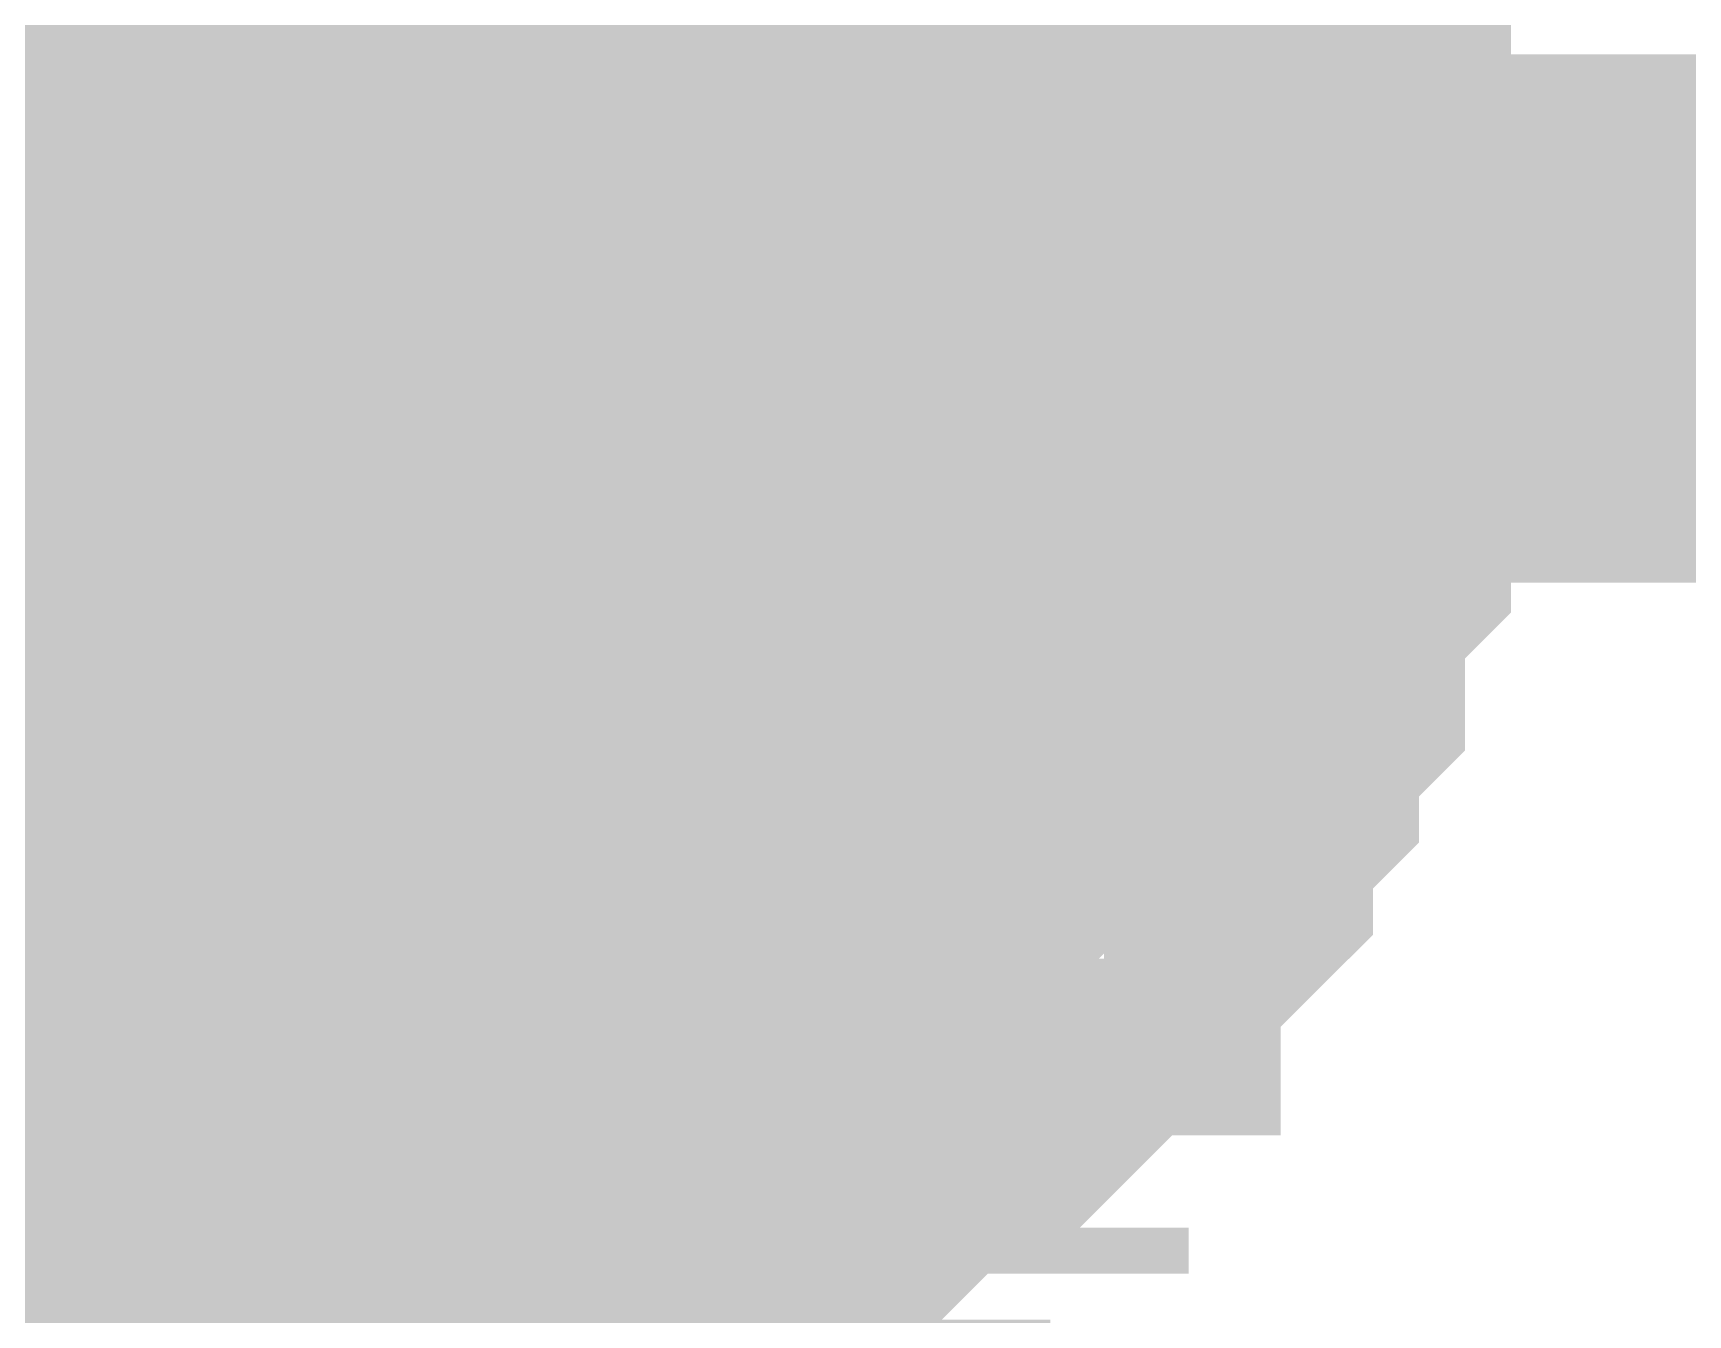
# Model space of a CAD drawing. Header units: inches. Extents: x 0 to 841, y 0 to 594.
# Drawn here: x 442.336 to 443.275, y 156.924 to 157.651 of the extents above; entities that cross this region are included whole.
import ezdxf

# ---------------------------------------------------------------- set-up
doc = ezdxf.new("R2010")
doc.units = ezdxf.units.IN
doc.layers.add('Sheet', color=255, linetype='Continuous')

msp = doc.modelspace()

# ---------------------------------------------------------------- linework, layer by layer
at = {"layer": 'Sheet'}
msp.add_lwpolyline([(442.24601, 157.50001, 0.508, 0.508, 1), (442.75401, 157.50001, 0.508, 0.508, 1)], format="xyseb", close=True, dxfattribs=at)
for points in [[(442.92039, 157.80248, 0.29972, 0.29972, 0), (442.94653, 157.77635, 0.29972, 0.29972, 0), (442.94653, 157.75022, 0.29972, 0.29972, 0), (442.97266, 157.72409, 0.29972, 0.29972, 0), (442.97266, 157.69796, 0.29972, 0.29972, 0), (442.97266, 157.69796, 0.29972, 0.29972, 0), (442.99879, 157.67183, 0.29972, 0.29972, 0), (442.99879, 157.6457, 0.29972, 0.29972, 0), (442.99879, 157.61957, 0.29972, 0.29972, 0), (443.02492, 157.59344, 0.29972, 0.29972, 0), (443.02492, 157.56731, 0.29972, 0.29972, 0), (443.02492, 157.54118, 0.29972, 0.29972, 0), (443.02492, 157.51505, 0.29972, 0.29972, 0), (443.02492, 157.48891, 0.29972, 0.29972, 0)], [(442.92039, 157.80248, 0.29972, 0.29972, 0), (442.94653, 157.77635, 0.29972, 0.29972, 0), (442.94653, 157.75022, 0.29972, 0.29972, 0), (442.97266, 157.72409, 0.29972, 0.29972, 0), (442.97266, 157.69796, 0.29972, 0.29972, 0), (442.97266, 157.69796, 0.29972, 0.29972, 0), (442.99879, 157.67183, 0.29972, 0.29972, 0), (442.99879, 157.6457, 0.29972, 0.29972, 0), (442.99879, 157.61957, 0.29972, 0.29972, 0), (443.02492, 157.59344, 0.29972, 0.29972, 0), (443.02492, 157.56731, 0.29972, 0.29972, 0), (443.02492, 157.54118, 0.29972, 0.29972, 0), (443.02492, 157.51505, 0.29972, 0.29972, 0), (443.02492, 157.48891, 0.29972, 0.29972, 0)], [(442.92039, 157.80248, 0.29972, 0.29972, 0), (442.94653, 157.77635, 0.29972, 0.29972, 0), (442.94653, 157.75022, 0.29972, 0.29972, 0), (442.97266, 157.72409, 0.29972, 0.29972, 0), (442.97266, 157.69796, 0.29972, 0.29972, 0), (442.97266, 157.69796, 0.29972, 0.29972, 0), (442.99879, 157.67183, 0.29972, 0.29972, 0), (442.99879, 157.6457, 0.29972, 0.29972, 0), (442.99879, 157.61957, 0.29972, 0.29972, 0), (443.02492, 157.59344, 0.29972, 0.29972, 0), (443.02492, 157.56731, 0.29972, 0.29972, 0), (443.02492, 157.54118, 0.29972, 0.29972, 0), (443.02492, 157.51505, 0.29972, 0.29972, 0), (443.02492, 157.48891, 0.29972, 0.29972, 0)], [(442.92039, 157.80248, 0.29972, 0.29972, 0), (442.94653, 157.77635, 0.29972, 0.29972, 0), (442.94653, 157.75022, 0.29972, 0.29972, 0), (442.97266, 157.72409, 0.29972, 0.29972, 0), (442.97266, 157.69796, 0.29972, 0.29972, 0), (442.97266, 157.69796, 0.29972, 0.29972, 0), (442.99879, 157.67183, 0.29972, 0.29972, 0), (442.99879, 157.6457, 0.29972, 0.29972, 0), (442.99879, 157.61957, 0.29972, 0.29972, 0), (443.02492, 157.59344, 0.29972, 0.29972, 0), (443.02492, 157.56731, 0.29972, 0.29972, 0), (443.02492, 157.54118, 0.29972, 0.29972, 0), (443.02492, 157.51505, 0.29972, 0.29972, 0), (443.02492, 157.48891, 0.29972, 0.29972, 0)], [(442.92039, 157.80248, 0.29972, 0.29972, 0), (442.94653, 157.77635, 0.29972, 0.29972, 0), (442.94653, 157.75022, 0.29972, 0.29972, 0), (442.97266, 157.72409, 0.29972, 0.29972, 0), (442.97266, 157.69796, 0.29972, 0.29972, 0), (442.97266, 157.69796, 0.29972, 0.29972, 0), (442.99879, 157.67183, 0.29972, 0.29972, 0), (442.99879, 157.6457, 0.29972, 0.29972, 0), (442.99879, 157.61957, 0.29972, 0.29972, 0), (443.02492, 157.59344, 0.29972, 0.29972, 0), (443.02492, 157.56731, 0.29972, 0.29972, 0), (443.02492, 157.54118, 0.29972, 0.29972, 0), (443.02492, 157.51505, 0.29972, 0.29972, 0), (443.02492, 157.48891, 0.29972, 0.29972, 0)], [(442.97266, 157.72409, 0.09906, 0.09906, 0), (442.97266, 157.69796, 0.09906, 0.09906, 0), (442.97266, 157.69796, 0.09906, 0.09906, 0), (442.99879, 157.67183, 0.09906, 0.09906, 0), (442.99879, 157.6457, 0.09906, 0.09906, 0), (442.99879, 157.61957, 0.09906, 0.09906, 0), (443.02492, 157.59344, 0.09906, 0.09906, 0), (443.02492, 157.56731, 0.09906, 0.09906, 0), (443.02492, 157.54118, 0.09906, 0.09906, 0), (443.02492, 157.51505, 0.09906, 0.09906, 0), (443.02492, 157.48891, 0.09906, 0.09906, 0)], [(442.97266, 157.72409, 0.09906, 0.09906, 0), (442.97266, 157.69796, 0.09906, 0.09906, 0), (442.97266, 157.69796, 0.09906, 0.09906, 0), (442.99879, 157.67183, 0.09906, 0.09906, 0), (442.99879, 157.6457, 0.09906, 0.09906, 0), (442.99879, 157.61957, 0.09906, 0.09906, 0), (443.02492, 157.59344, 0.09906, 0.09906, 0), (443.02492, 157.56731, 0.09906, 0.09906, 0), (443.02492, 157.54118, 0.09906, 0.09906, 0), (443.02492, 157.51505, 0.09906, 0.09906, 0), (443.02492, 157.48891, 0.09906, 0.09906, 0)], [(442.97266, 157.72409, 0.09906, 0.09906, 0), (442.97266, 157.69796, 0.09906, 0.09906, 0), (442.97266, 157.69796, 0.09906, 0.09906, 0), (442.99879, 157.67183, 0.09906, 0.09906, 0), (442.99879, 157.6457, 0.09906, 0.09906, 0), (442.99879, 157.61957, 0.09906, 0.09906, 0), (443.02492, 157.59344, 0.09906, 0.09906, 0), (443.02492, 157.56731, 0.09906, 0.09906, 0), (443.02492, 157.54118, 0.09906, 0.09906, 0), (443.02492, 157.51505, 0.09906, 0.09906, 0), (443.02492, 157.48891, 0.09906, 0.09906, 0)], [(442.97266, 157.72409, 0.09906, 0.09906, 0), (442.97266, 157.69796, 0.09906, 0.09906, 0), (442.97266, 157.69796, 0.09906, 0.09906, 0), (442.99879, 157.67183, 0.09906, 0.09906, 0), (442.99879, 157.6457, 0.09906, 0.09906, 0), (442.99879, 157.61957, 0.09906, 0.09906, 0), (443.02492, 157.59344, 0.09906, 0.09906, 0), (443.02492, 157.56731, 0.09906, 0.09906, 0), (443.02492, 157.54118, 0.09906, 0.09906, 0), (443.02492, 157.51505, 0.09906, 0.09906, 0), (443.02492, 157.48891, 0.09906, 0.09906, 0)], [(442.97266, 157.72409, 0.09906, 0.09906, 0), (442.97266, 157.69796, 0.09906, 0.09906, 0), (442.97266, 157.69796, 0.09906, 0.09906, 0), (442.99879, 157.67183, 0.09906, 0.09906, 0), (442.99879, 157.6457, 0.09906, 0.09906, 0), (442.99879, 157.61957, 0.09906, 0.09906, 0), (443.02492, 157.59344, 0.09906, 0.09906, 0), (443.02492, 157.56731, 0.09906, 0.09906, 0), (443.02492, 157.54118, 0.09906, 0.09906, 0), (443.02492, 157.51505, 0.09906, 0.09906, 0), (443.02492, 157.48891, 0.09906, 0.09906, 0)], [(422.51209, 157.48891, 0.29972, 0.29972, 0), (425.02066, 157.48891, 0.29972, 0.29972, 0), (432.52026, 157.48891, 0.29972, 0.29972, 0), (442.5023, 157.48891, 0.29972, 0.29972, 0), (452.51047, 157.48891, 0.29972, 0.29972, 0), (462.51864, 157.48891, 0.29972, 0.29972, 0), (472.50068, 157.48891, 0.29972, 0.29972, 0), (482.50886, 157.48891, 0.29972, 0.29972, 0), (492.51703, 157.48891, 0.29972, 0.29972, 0), (502.5252, 157.48891, 0.29972, 0.29972, 0), (512.50724, 157.48891, 0.29972, 0.29972, 0), (515.01581, 157.48891, 0.29972, 0.29972, 0)], [(443.02492, 157.48891, 0.29972, 0.29972, 0), (443.02492, 157.46278, 0.29972, 0.29972, 0), (443.02492, 157.43665, 0.29972, 0.29972, 0), (443.02492, 157.41052, 0.29972, 0.29972, 0), (443.02492, 157.38439, 0.29972, 0.29972, 0), (442.99879, 157.35826, 0.29972, 0.29972, 0), (442.99879, 157.33213, 0.29972, 0.29972, 0), (442.99879, 157.306, 0.29972, 0.29972, 0), (442.97266, 157.27987, 0.29972, 0.29972, 0), (442.97266, 157.27987, 0.29972, 0.29972, 0), (442.97266, 157.25374, 0.29972, 0.29972, 0), (442.94653, 157.22761, 0.29972, 0.29972, 0), (442.94653, 157.20148, 0.29972, 0.29972, 0), (442.92039, 157.17535, 0.29972, 0.29972, 0), (442.89426, 157.17535, 0.29972, 0.29972, 0), (442.89426, 157.14922, 0.29972, 0.29972, 0), (442.86813, 157.12309, 0.29972, 0.29972, 0), (442.842, 157.12309, 0.29972, 0.29972, 0), (442.842, 157.09696, 0.29972, 0.29972, 0), (442.81587, 157.09696, 0.29972, 0.29972, 0), (442.78974, 157.07083, 0.29972, 0.29972, 0), (442.76361, 157.07083, 0.29972, 0.29972, 0), (442.76361, 157.04469, 0.29972, 0.29972, 0), (442.73748, 157.04469, 0.29972, 0.29972, 0), (442.71135, 157.01856, 0.29972, 0.29972, 0), (442.68522, 157.01856, 0.29972, 0.29972, 0), (442.65908, 157.01856, 0.29972, 0.29972, 0), (442.63295, 157.01856, 0.29972, 0.29972, 0), (442.60682, 156.99243, 0.29972, 0.29972, 0), (442.58069, 156.99243, 0.29972, 0.29972, 0), (442.55456, 156.99243, 0.29972, 0.29972, 0), (442.52843, 156.99243, 0.29972, 0.29972, 0), (442.5023, 156.99243, 0.29972, 0.29972, 0)], [(442.5023, 153.38642, 0.29972, 0.29972, 0), (442.5023, 157.48891, 0.29972, 0.29972, 0)], [(443.02492, 157.48891, 0.29972, 0.29972, 0), (443.02492, 157.46278, 0.29972, 0.29972, 0), (443.02492, 157.43665, 0.29972, 0.29972, 0), (443.02492, 157.41052, 0.29972, 0.29972, 0), (443.02492, 157.38439, 0.29972, 0.29972, 0), (442.99879, 157.35826, 0.29972, 0.29972, 0), (442.99879, 157.33213, 0.29972, 0.29972, 0), (442.99879, 157.306, 0.29972, 0.29972, 0), (442.97266, 157.27987, 0.29972, 0.29972, 0), (442.97266, 157.27987, 0.29972, 0.29972, 0), (442.97266, 157.25374, 0.29972, 0.29972, 0), (442.94653, 157.22761, 0.29972, 0.29972, 0), (442.94653, 157.20148, 0.29972, 0.29972, 0), (442.92039, 157.17535, 0.29972, 0.29972, 0), (442.89426, 157.17535, 0.29972, 0.29972, 0), (442.89426, 157.14922, 0.29972, 0.29972, 0), (442.86813, 157.12309, 0.29972, 0.29972, 0), (442.842, 157.12309, 0.29972, 0.29972, 0), (442.842, 157.09696, 0.29972, 0.29972, 0), (442.81587, 157.09696, 0.29972, 0.29972, 0), (442.78974, 157.07083, 0.29972, 0.29972, 0), (442.76361, 157.07083, 0.29972, 0.29972, 0), (442.76361, 157.04469, 0.29972, 0.29972, 0), (442.73748, 157.04469, 0.29972, 0.29972, 0), (442.71135, 157.01856, 0.29972, 0.29972, 0), (442.68522, 157.01856, 0.29972, 0.29972, 0), (442.65908, 157.01856, 0.29972, 0.29972, 0), (442.63295, 157.01856, 0.29972, 0.29972, 0), (442.60682, 156.99243, 0.29972, 0.29972, 0), (442.58069, 156.99243, 0.29972, 0.29972, 0), (442.55456, 156.99243, 0.29972, 0.29972, 0), (442.52843, 156.99243, 0.29972, 0.29972, 0), (442.5023, 156.99243, 0.29972, 0.29972, 0)], [(443.02492, 157.48891, 0.29972, 0.29972, 0), (443.02492, 157.46278, 0.29972, 0.29972, 0), (443.02492, 157.43665, 0.29972, 0.29972, 0), (443.02492, 157.41052, 0.29972, 0.29972, 0), (443.02492, 157.38439, 0.29972, 0.29972, 0), (442.99879, 157.35826, 0.29972, 0.29972, 0), (442.99879, 157.33213, 0.29972, 0.29972, 0), (442.99879, 157.306, 0.29972, 0.29972, 0), (442.97266, 157.27987, 0.29972, 0.29972, 0), (442.97266, 157.27987, 0.29972, 0.29972, 0), (442.97266, 157.25374, 0.29972, 0.29972, 0), (442.94653, 157.22761, 0.29972, 0.29972, 0), (442.94653, 157.20148, 0.29972, 0.29972, 0), (442.92039, 157.17535, 0.29972, 0.29972, 0), (442.89426, 157.17535, 0.29972, 0.29972, 0), (442.89426, 157.14922, 0.29972, 0.29972, 0), (442.86813, 157.12309, 0.29972, 0.29972, 0), (442.842, 157.12309, 0.29972, 0.29972, 0), (442.842, 157.09696, 0.29972, 0.29972, 0), (442.81587, 157.09696, 0.29972, 0.29972, 0), (442.78974, 157.07083, 0.29972, 0.29972, 0), (442.76361, 157.07083, 0.29972, 0.29972, 0), (442.76361, 157.04469, 0.29972, 0.29972, 0), (442.73748, 157.04469, 0.29972, 0.29972, 0), (442.71135, 157.01856, 0.29972, 0.29972, 0), (442.68522, 157.01856, 0.29972, 0.29972, 0), (442.65908, 157.01856, 0.29972, 0.29972, 0), (442.63295, 157.01856, 0.29972, 0.29972, 0), (442.60682, 156.99243, 0.29972, 0.29972, 0), (442.58069, 156.99243, 0.29972, 0.29972, 0), (442.55456, 156.99243, 0.29972, 0.29972, 0), (442.52843, 156.99243, 0.29972, 0.29972, 0), (442.5023, 156.99243, 0.29972, 0.29972, 0)], [(443.02492, 157.48891, 0.29972, 0.29972, 0), (443.02492, 157.46278, 0.29972, 0.29972, 0), (443.02492, 157.43665, 0.29972, 0.29972, 0), (443.02492, 157.41052, 0.29972, 0.29972, 0), (443.02492, 157.38439, 0.29972, 0.29972, 0), (442.99879, 157.35826, 0.29972, 0.29972, 0), (442.99879, 157.33213, 0.29972, 0.29972, 0), (442.99879, 157.306, 0.29972, 0.29972, 0), (442.97266, 157.27987, 0.29972, 0.29972, 0), (442.97266, 157.27987, 0.29972, 0.29972, 0), (442.97266, 157.25374, 0.29972, 0.29972, 0), (442.94653, 157.22761, 0.29972, 0.29972, 0), (442.94653, 157.20148, 0.29972, 0.29972, 0), (442.92039, 157.17535, 0.29972, 0.29972, 0), (442.89426, 157.17535, 0.29972, 0.29972, 0), (442.89426, 157.14922, 0.29972, 0.29972, 0), (442.86813, 157.12309, 0.29972, 0.29972, 0), (442.842, 157.12309, 0.29972, 0.29972, 0), (442.842, 157.09696, 0.29972, 0.29972, 0), (442.81587, 157.09696, 0.29972, 0.29972, 0), (442.78974, 157.07083, 0.29972, 0.29972, 0), (442.76361, 157.07083, 0.29972, 0.29972, 0), (442.76361, 157.04469, 0.29972, 0.29972, 0), (442.73748, 157.04469, 0.29972, 0.29972, 0), (442.71135, 157.01856, 0.29972, 0.29972, 0), (442.68522, 157.01856, 0.29972, 0.29972, 0), (442.65908, 157.01856, 0.29972, 0.29972, 0), (442.63295, 157.01856, 0.29972, 0.29972, 0), (442.60682, 156.99243, 0.29972, 0.29972, 0), (442.58069, 156.99243, 0.29972, 0.29972, 0), (442.55456, 156.99243, 0.29972, 0.29972, 0), (442.52843, 156.99243, 0.29972, 0.29972, 0), (442.5023, 156.99243, 0.29972, 0.29972, 0)], [(443.02492, 157.48891, 0.29972, 0.29972, 0), (443.02492, 157.46278, 0.29972, 0.29972, 0), (443.02492, 157.43665, 0.29972, 0.29972, 0), (443.02492, 157.41052, 0.29972, 0.29972, 0), (443.02492, 157.38439, 0.29972, 0.29972, 0), (442.99879, 157.35826, 0.29972, 0.29972, 0), (442.99879, 157.33213, 0.29972, 0.29972, 0), (442.99879, 157.306, 0.29972, 0.29972, 0), (442.97266, 157.27987, 0.29972, 0.29972, 0), (442.97266, 157.27987, 0.29972, 0.29972, 0), (442.97266, 157.25374, 0.29972, 0.29972, 0), (442.94653, 157.22761, 0.29972, 0.29972, 0), (442.94653, 157.20148, 0.29972, 0.29972, 0), (442.92039, 157.17535, 0.29972, 0.29972, 0), (442.89426, 157.17535, 0.29972, 0.29972, 0), (442.89426, 157.14922, 0.29972, 0.29972, 0), (442.86813, 157.12309, 0.29972, 0.29972, 0), (442.842, 157.12309, 0.29972, 0.29972, 0), (442.842, 157.09696, 0.29972, 0.29972, 0), (442.81587, 157.09696, 0.29972, 0.29972, 0), (442.78974, 157.07083, 0.29972, 0.29972, 0), (442.76361, 157.07083, 0.29972, 0.29972, 0), (442.76361, 157.04469, 0.29972, 0.29972, 0), (442.73748, 157.04469, 0.29972, 0.29972, 0), (442.71135, 157.01856, 0.29972, 0.29972, 0), (442.68522, 157.01856, 0.29972, 0.29972, 0), (442.65908, 157.01856, 0.29972, 0.29972, 0), (442.63295, 157.01856, 0.29972, 0.29972, 0), (442.60682, 156.99243, 0.29972, 0.29972, 0), (442.58069, 156.99243, 0.29972, 0.29972, 0), (442.55456, 156.99243, 0.29972, 0.29972, 0), (442.52843, 156.99243, 0.29972, 0.29972, 0), (442.5023, 156.99243, 0.29972, 0.29972, 0)], [(443.02492, 157.48891, 0.29972, 0.29972, 0), (443.02492, 157.48891, 0.29972, 0.29972, 0), (443.02492, 157.48891, 0.29972, 0.29972, 0), (443.02492, 157.48891, 0.29972, 0.29972, 0), (443.02492, 157.48891, 0.29972, 0.29972, 0), (443.02492, 157.48891, 0.29972, 0.29972, 0), (443.02492, 157.48891, 0.29972, 0.29972, 0), (443.02492, 157.48891, 0.29972, 0.29972, 0), (443.02492, 157.48891, 0.29972, 0.29972, 0), (443.02492, 157.48891, 0.29972, 0.29972, 0), (443.02492, 157.48891, 0.29972, 0.29972, 0), (443.02492, 157.48891, 0.29972, 0.29972, 0), (443.02492, 157.48891, 0.29972, 0.29972, 0), (443.02492, 157.48891, 0.29972, 0.29972, 0), (443.02492, 157.48891, 0.29972, 0.29972, 0), (443.02492, 157.48891, 0.29972, 0.29972, 0), (443.02492, 157.48891, 0.29972, 0.29972, 0), (443.02492, 157.48891, 0.29972, 0.29972, 0), (443.02492, 157.48891, 0.29972, 0.29972, 0), (443.02492, 157.48891, 0.29972, 0.29972, 0), (443.02492, 157.48891, 0.29972, 0.29972, 0), (443.02492, 157.48891, 0.29972, 0.29972, 0), (443.02492, 157.48891, 0.29972, 0.29972, 0), (443.02492, 157.48891, 0.29972, 0.29972, 0), (443.02492, 157.48891, 0.29972, 0.29972, 0), (443.02492, 157.48891, 0.29972, 0.29972, 0), (443.02492, 157.48891, 0.29972, 0.29972, 0), (443.02492, 157.48891, 0.29972, 0.29972, 0), (443.02492, 157.48891, 0.29972, 0.29972, 0), (443.02492, 157.48891, 0.29972, 0.29972, 0), (443.02492, 157.48891, 0.29972, 0.29972, 0), (443.02492, 157.48891, 0.29972, 0.29972, 0), (443.02492, 157.48891, 0.29972, 0.29972, 0)], [(443.02492, 157.48891, 0.29972, 0.29972, 0), (443.02492, 157.48891, 0.29972, 0.29972, 0)], [(443.02492, 157.48891, 0.29972, 0.29972, 0), (443.02492, 157.48891, 0.29972, 0.29972, 0), (443.02492, 157.48891, 0.29972, 0.29972, 0), (443.02492, 157.48891, 0.29972, 0.29972, 0), (443.02492, 157.48891, 0.29972, 0.29972, 0), (443.02492, 157.48891, 0.29972, 0.29972, 0), (443.02492, 157.48891, 0.29972, 0.29972, 0), (443.02492, 157.48891, 0.29972, 0.29972, 0), (443.02492, 157.48891, 0.29972, 0.29972, 0), (443.02492, 157.48891, 0.29972, 0.29972, 0), (443.02492, 157.48891, 0.29972, 0.29972, 0), (443.02492, 157.48891, 0.29972, 0.29972, 0), (443.02492, 157.48891, 0.29972, 0.29972, 0), (443.02492, 157.48891, 0.29972, 0.29972, 0), (443.02492, 157.48891, 0.29972, 0.29972, 0), (443.02492, 157.48891, 0.29972, 0.29972, 0), (443.02492, 157.48891, 0.29972, 0.29972, 0), (443.02492, 157.48891, 0.29972, 0.29972, 0), (443.02492, 157.48891, 0.29972, 0.29972, 0), (443.02492, 157.48891, 0.29972, 0.29972, 0), (443.02492, 157.48891, 0.29972, 0.29972, 0), (443.02492, 157.48891, 0.29972, 0.29972, 0), (443.02492, 157.48891, 0.29972, 0.29972, 0), (443.02492, 157.48891, 0.29972, 0.29972, 0), (443.02492, 157.48891, 0.29972, 0.29972, 0), (443.02492, 157.48891, 0.29972, 0.29972, 0), (443.02492, 157.48891, 0.29972, 0.29972, 0), (443.02492, 157.48891, 0.29972, 0.29972, 0), (443.02492, 157.48891, 0.29972, 0.29972, 0), (443.02492, 157.48891, 0.29972, 0.29972, 0), (443.02492, 157.48891, 0.29972, 0.29972, 0), (443.02492, 157.48891, 0.29972, 0.29972, 0), (443.02492, 157.48891, 0.29972, 0.29972, 0)], [(443.02492, 157.48891, 0.29972, 0.29972, 0), (443.02492, 157.48891, 0.29972, 0.29972, 0)], [(443.02492, 157.48891, 0.29972, 0.29972, 0), (443.02492, 157.48891, 0.29972, 0.29972, 0), (443.02492, 157.48891, 0.29972, 0.29972, 0), (443.02492, 157.48891, 0.29972, 0.29972, 0), (443.02492, 157.48891, 0.29972, 0.29972, 0), (443.02492, 157.48891, 0.29972, 0.29972, 0), (443.02492, 157.48891, 0.29972, 0.29972, 0), (443.02492, 157.48891, 0.29972, 0.29972, 0), (443.02492, 157.48891, 0.29972, 0.29972, 0), (443.02492, 157.48891, 0.29972, 0.29972, 0), (443.02492, 157.48891, 0.29972, 0.29972, 0), (443.02492, 157.48891, 0.29972, 0.29972, 0), (443.02492, 157.48891, 0.29972, 0.29972, 0), (443.02492, 157.48891, 0.29972, 0.29972, 0), (443.02492, 157.48891, 0.29972, 0.29972, 0), (443.02492, 157.48891, 0.29972, 0.29972, 0), (443.02492, 157.48891, 0.29972, 0.29972, 0), (443.02492, 157.48891, 0.29972, 0.29972, 0), (443.02492, 157.48891, 0.29972, 0.29972, 0), (443.02492, 157.48891, 0.29972, 0.29972, 0), (443.02492, 157.48891, 0.29972, 0.29972, 0), (443.02492, 157.48891, 0.29972, 0.29972, 0), (443.02492, 157.48891, 0.29972, 0.29972, 0), (443.02492, 157.48891, 0.29972, 0.29972, 0), (443.02492, 157.48891, 0.29972, 0.29972, 0), (443.02492, 157.48891, 0.29972, 0.29972, 0), (443.02492, 157.48891, 0.29972, 0.29972, 0), (443.02492, 157.48891, 0.29972, 0.29972, 0), (443.02492, 157.48891, 0.29972, 0.29972, 0), (443.02492, 157.48891, 0.29972, 0.29972, 0), (443.02492, 157.48891, 0.29972, 0.29972, 0), (443.02492, 157.48891, 0.29972, 0.29972, 0), (443.02492, 157.48891, 0.29972, 0.29972, 0)], [(443.02492, 157.48891, 0.29972, 0.29972, 0), (443.02492, 157.48891, 0.29972, 0.29972, 0)], [(443.02492, 157.48891, 0.29972, 0.29972, 0), (443.02492, 157.48891, 0.29972, 0.29972, 0), (443.02492, 157.48891, 0.29972, 0.29972, 0), (443.02492, 157.48891, 0.29972, 0.29972, 0), (443.02492, 157.48891, 0.29972, 0.29972, 0), (443.02492, 157.48891, 0.29972, 0.29972, 0), (443.02492, 157.48891, 0.29972, 0.29972, 0), (443.02492, 157.48891, 0.29972, 0.29972, 0), (443.02492, 157.48891, 0.29972, 0.29972, 0), (443.02492, 157.48891, 0.29972, 0.29972, 0), (443.02492, 157.48891, 0.29972, 0.29972, 0), (443.02492, 157.48891, 0.29972, 0.29972, 0), (443.02492, 157.48891, 0.29972, 0.29972, 0), (443.02492, 157.48891, 0.29972, 0.29972, 0), (443.02492, 157.48891, 0.29972, 0.29972, 0), (443.02492, 157.48891, 0.29972, 0.29972, 0), (443.02492, 157.48891, 0.29972, 0.29972, 0), (443.02492, 157.48891, 0.29972, 0.29972, 0), (443.02492, 157.48891, 0.29972, 0.29972, 0), (443.02492, 157.48891, 0.29972, 0.29972, 0), (443.02492, 157.48891, 0.29972, 0.29972, 0), (443.02492, 157.48891, 0.29972, 0.29972, 0), (443.02492, 157.48891, 0.29972, 0.29972, 0), (443.02492, 157.48891, 0.29972, 0.29972, 0), (443.02492, 157.48891, 0.29972, 0.29972, 0), (443.02492, 157.48891, 0.29972, 0.29972, 0), (443.02492, 157.48891, 0.29972, 0.29972, 0), (443.02492, 157.48891, 0.29972, 0.29972, 0), (443.02492, 157.48891, 0.29972, 0.29972, 0), (443.02492, 157.48891, 0.29972, 0.29972, 0), (443.02492, 157.48891, 0.29972, 0.29972, 0), (443.02492, 157.48891, 0.29972, 0.29972, 0), (443.02492, 157.48891, 0.29972, 0.29972, 0)], [(443.02492, 157.48891, 0.29972, 0.29972, 0), (443.02492, 157.48891, 0.29972, 0.29972, 0)], [(443.02492, 157.48891, 0.29972, 0.29972, 0), (443.02492, 157.48891, 0.29972, 0.29972, 0), (443.02492, 157.48891, 0.29972, 0.29972, 0), (443.02492, 157.48891, 0.29972, 0.29972, 0), (443.02492, 157.48891, 0.29972, 0.29972, 0), (443.02492, 157.48891, 0.29972, 0.29972, 0), (443.02492, 157.48891, 0.29972, 0.29972, 0), (443.02492, 157.48891, 0.29972, 0.29972, 0), (443.02492, 157.48891, 0.29972, 0.29972, 0), (443.02492, 157.48891, 0.29972, 0.29972, 0), (443.02492, 157.48891, 0.29972, 0.29972, 0), (443.02492, 157.48891, 0.29972, 0.29972, 0), (443.02492, 157.48891, 0.29972, 0.29972, 0), (443.02492, 157.48891, 0.29972, 0.29972, 0), (443.02492, 157.48891, 0.29972, 0.29972, 0), (443.02492, 157.48891, 0.29972, 0.29972, 0), (443.02492, 157.48891, 0.29972, 0.29972, 0), (443.02492, 157.48891, 0.29972, 0.29972, 0), (443.02492, 157.48891, 0.29972, 0.29972, 0), (443.02492, 157.48891, 0.29972, 0.29972, 0), (443.02492, 157.48891, 0.29972, 0.29972, 0), (443.02492, 157.48891, 0.29972, 0.29972, 0), (443.02492, 157.48891, 0.29972, 0.29972, 0), (443.02492, 157.48891, 0.29972, 0.29972, 0), (443.02492, 157.48891, 0.29972, 0.29972, 0), (443.02492, 157.48891, 0.29972, 0.29972, 0), (443.02492, 157.48891, 0.29972, 0.29972, 0), (443.02492, 157.48891, 0.29972, 0.29972, 0), (443.02492, 157.48891, 0.29972, 0.29972, 0), (443.02492, 157.48891, 0.29972, 0.29972, 0), (443.02492, 157.48891, 0.29972, 0.29972, 0), (443.02492, 157.48891, 0.29972, 0.29972, 0), (443.02492, 157.48891, 0.29972, 0.29972, 0)], [(443.02492, 157.48891, 0.29972, 0.29972, 0), (443.02492, 157.48891, 0.29972, 0.29972, 0)], [(443.02492, 157.48891, 0.09906, 0.09906, 0), (443.02492, 157.46278, 0.09906, 0.09906, 0), (443.02492, 157.43665, 0.09906, 0.09906, 0), (443.02492, 157.41052, 0.09906, 0.09906, 0), (443.02492, 157.38439, 0.09906, 0.09906, 0), (442.99879, 157.35826, 0.09906, 0.09906, 0), (442.99879, 157.33213, 0.09906, 0.09906, 0), (442.99879, 157.306, 0.09906, 0.09906, 0), (442.97266, 157.27987, 0.09906, 0.09906, 0), (442.97266, 157.27987, 0.09906, 0.09906, 0), (442.97266, 157.25374, 0.09906, 0.09906, 0), (442.94653, 157.22761, 0.09906, 0.09906, 0), (442.94653, 157.20148, 0.09906, 0.09906, 0), (442.92039, 157.17535, 0.09906, 0.09906, 0), (442.89426, 157.17535, 0.09906, 0.09906, 0), (442.89426, 157.14922, 0.09906, 0.09906, 0), (442.86813, 157.12309, 0.09906, 0.09906, 0), (442.842, 157.12309, 0.09906, 0.09906, 0), (442.842, 157.09696, 0.09906, 0.09906, 0), (442.81587, 157.09696, 0.09906, 0.09906, 0), (442.78974, 157.07083, 0.09906, 0.09906, 0), (442.76361, 157.07083, 0.09906, 0.09906, 0), (442.76361, 157.04469, 0.09906, 0.09906, 0), (442.73748, 157.04469, 0.09906, 0.09906, 0), (442.71135, 157.01856, 0.09906, 0.09906, 0), (442.68522, 157.01856, 0.09906, 0.09906, 0), (442.65908, 157.01856, 0.09906, 0.09906, 0), (442.63295, 157.01856, 0.09906, 0.09906, 0), (442.60682, 156.99243, 0.09906, 0.09906, 0), (442.58069, 156.99243, 0.09906, 0.09906, 0), (442.55456, 156.99243, 0.09906, 0.09906, 0), (442.52843, 156.99243, 0.09906, 0.09906, 0), (442.5023, 156.99243, 0.09906, 0.09906, 0)], [(443.02492, 157.48891, 0.09906, 0.09906, 0), (443.02492, 157.46278, 0.09906, 0.09906, 0), (443.02492, 157.43665, 0.09906, 0.09906, 0), (443.02492, 157.41052, 0.09906, 0.09906, 0), (443.02492, 157.38439, 0.09906, 0.09906, 0), (442.99879, 157.35826, 0.09906, 0.09906, 0), (442.99879, 157.33213, 0.09906, 0.09906, 0), (442.99879, 157.306, 0.09906, 0.09906, 0), (442.97266, 157.27987, 0.09906, 0.09906, 0), (442.97266, 157.27987, 0.09906, 0.09906, 0), (442.97266, 157.25374, 0.09906, 0.09906, 0), (442.94653, 157.22761, 0.09906, 0.09906, 0), (442.94653, 157.20148, 0.09906, 0.09906, 0), (442.92039, 157.17535, 0.09906, 0.09906, 0), (442.89426, 157.17535, 0.09906, 0.09906, 0), (442.89426, 157.14922, 0.09906, 0.09906, 0), (442.86813, 157.12309, 0.09906, 0.09906, 0), (442.842, 157.12309, 0.09906, 0.09906, 0), (442.842, 157.09696, 0.09906, 0.09906, 0), (442.81587, 157.09696, 0.09906, 0.09906, 0), (442.78974, 157.07083, 0.09906, 0.09906, 0), (442.76361, 157.07083, 0.09906, 0.09906, 0), (442.76361, 157.04469, 0.09906, 0.09906, 0), (442.73748, 157.04469, 0.09906, 0.09906, 0), (442.71135, 157.01856, 0.09906, 0.09906, 0), (442.68522, 157.01856, 0.09906, 0.09906, 0), (442.65908, 157.01856, 0.09906, 0.09906, 0), (442.63295, 157.01856, 0.09906, 0.09906, 0), (442.60682, 156.99243, 0.09906, 0.09906, 0), (442.58069, 156.99243, 0.09906, 0.09906, 0), (442.55456, 156.99243, 0.09906, 0.09906, 0), (442.52843, 156.99243, 0.09906, 0.09906, 0), (442.5023, 156.99243, 0.09906, 0.09906, 0)], [(443.02492, 157.48891, 0.09906, 0.09906, 0), (443.02492, 157.46278, 0.09906, 0.09906, 0), (443.02492, 157.43665, 0.09906, 0.09906, 0), (443.02492, 157.41052, 0.09906, 0.09906, 0), (443.02492, 157.38439, 0.09906, 0.09906, 0), (442.99879, 157.35826, 0.09906, 0.09906, 0), (442.99879, 157.33213, 0.09906, 0.09906, 0), (442.99879, 157.306, 0.09906, 0.09906, 0), (442.97266, 157.27987, 0.09906, 0.09906, 0), (442.97266, 157.27987, 0.09906, 0.09906, 0), (442.97266, 157.25374, 0.09906, 0.09906, 0), (442.94653, 157.22761, 0.09906, 0.09906, 0), (442.94653, 157.20148, 0.09906, 0.09906, 0), (442.92039, 157.17535, 0.09906, 0.09906, 0), (442.89426, 157.17535, 0.09906, 0.09906, 0), (442.89426, 157.14922, 0.09906, 0.09906, 0), (442.86813, 157.12309, 0.09906, 0.09906, 0), (442.842, 157.12309, 0.09906, 0.09906, 0), (442.842, 157.09696, 0.09906, 0.09906, 0), (442.81587, 157.09696, 0.09906, 0.09906, 0), (442.78974, 157.07083, 0.09906, 0.09906, 0), (442.76361, 157.07083, 0.09906, 0.09906, 0), (442.76361, 157.04469, 0.09906, 0.09906, 0), (442.73748, 157.04469, 0.09906, 0.09906, 0), (442.71135, 157.01856, 0.09906, 0.09906, 0), (442.68522, 157.01856, 0.09906, 0.09906, 0), (442.65908, 157.01856, 0.09906, 0.09906, 0), (442.63295, 157.01856, 0.09906, 0.09906, 0), (442.60682, 156.99243, 0.09906, 0.09906, 0), (442.58069, 156.99243, 0.09906, 0.09906, 0), (442.55456, 156.99243, 0.09906, 0.09906, 0), (442.52843, 156.99243, 0.09906, 0.09906, 0), (442.5023, 156.99243, 0.09906, 0.09906, 0)], [(443.02492, 157.48891, 0.09906, 0.09906, 0), (443.02492, 157.46278, 0.09906, 0.09906, 0), (443.02492, 157.43665, 0.09906, 0.09906, 0), (443.02492, 157.41052, 0.09906, 0.09906, 0), (443.02492, 157.38439, 0.09906, 0.09906, 0), (442.99879, 157.35826, 0.09906, 0.09906, 0), (442.99879, 157.33213, 0.09906, 0.09906, 0), (442.99879, 157.306, 0.09906, 0.09906, 0), (442.97266, 157.27987, 0.09906, 0.09906, 0), (442.97266, 157.27987, 0.09906, 0.09906, 0), (442.97266, 157.25374, 0.09906, 0.09906, 0), (442.94653, 157.22761, 0.09906, 0.09906, 0), (442.94653, 157.20148, 0.09906, 0.09906, 0), (442.92039, 157.17535, 0.09906, 0.09906, 0), (442.89426, 157.17535, 0.09906, 0.09906, 0), (442.89426, 157.14922, 0.09906, 0.09906, 0), (442.86813, 157.12309, 0.09906, 0.09906, 0), (442.842, 157.12309, 0.09906, 0.09906, 0), (442.842, 157.09696, 0.09906, 0.09906, 0), (442.81587, 157.09696, 0.09906, 0.09906, 0), (442.78974, 157.07083, 0.09906, 0.09906, 0), (442.76361, 157.07083, 0.09906, 0.09906, 0), (442.76361, 157.04469, 0.09906, 0.09906, 0), (442.73748, 157.04469, 0.09906, 0.09906, 0), (442.71135, 157.01856, 0.09906, 0.09906, 0), (442.68522, 157.01856, 0.09906, 0.09906, 0), (442.65908, 157.01856, 0.09906, 0.09906, 0), (442.63295, 157.01856, 0.09906, 0.09906, 0), (442.60682, 156.99243, 0.09906, 0.09906, 0), (442.58069, 156.99243, 0.09906, 0.09906, 0), (442.55456, 156.99243, 0.09906, 0.09906, 0), (442.52843, 156.99243, 0.09906, 0.09906, 0), (442.5023, 156.99243, 0.09906, 0.09906, 0)], [(443.02492, 157.48891, 0.09906, 0.09906, 0), (443.02492, 157.46278, 0.09906, 0.09906, 0), (443.02492, 157.43665, 0.09906, 0.09906, 0), (443.02492, 157.41052, 0.09906, 0.09906, 0), (443.02492, 157.38439, 0.09906, 0.09906, 0), (442.99879, 157.35826, 0.09906, 0.09906, 0), (442.99879, 157.33213, 0.09906, 0.09906, 0), (442.99879, 157.306, 0.09906, 0.09906, 0), (442.97266, 157.27987, 0.09906, 0.09906, 0), (442.97266, 157.27987, 0.09906, 0.09906, 0), (442.97266, 157.25374, 0.09906, 0.09906, 0), (442.94653, 157.22761, 0.09906, 0.09906, 0), (442.94653, 157.20148, 0.09906, 0.09906, 0), (442.92039, 157.17535, 0.09906, 0.09906, 0), (442.89426, 157.17535, 0.09906, 0.09906, 0), (442.89426, 157.14922, 0.09906, 0.09906, 0), (442.86813, 157.12309, 0.09906, 0.09906, 0), (442.842, 157.12309, 0.09906, 0.09906, 0), (442.842, 157.09696, 0.09906, 0.09906, 0), (442.81587, 157.09696, 0.09906, 0.09906, 0), (442.78974, 157.07083, 0.09906, 0.09906, 0), (442.76361, 157.07083, 0.09906, 0.09906, 0), (442.76361, 157.04469, 0.09906, 0.09906, 0), (442.73748, 157.04469, 0.09906, 0.09906, 0), (442.71135, 157.01856, 0.09906, 0.09906, 0), (442.68522, 157.01856, 0.09906, 0.09906, 0), (442.65908, 157.01856, 0.09906, 0.09906, 0), (442.63295, 157.01856, 0.09906, 0.09906, 0), (442.60682, 156.99243, 0.09906, 0.09906, 0), (442.58069, 156.99243, 0.09906, 0.09906, 0), (442.55456, 156.99243, 0.09906, 0.09906, 0), (442.52843, 156.99243, 0.09906, 0.09906, 0), (442.5023, 156.99243, 0.09906, 0.09906, 0)], [(443.02492, 157.48891, 0.09906, 0.09906, 0), (443.02492, 157.48891, 0.09906, 0.09906, 0), (443.02492, 157.48891, 0.09906, 0.09906, 0), (443.02492, 157.48891, 0.09906, 0.09906, 0), (443.02492, 157.48891, 0.09906, 0.09906, 0), (443.02492, 157.48891, 0.09906, 0.09906, 0), (443.02492, 157.48891, 0.09906, 0.09906, 0), (443.02492, 157.48891, 0.09906, 0.09906, 0), (443.02492, 157.48891, 0.09906, 0.09906, 0), (443.02492, 157.48891, 0.09906, 0.09906, 0), (443.02492, 157.48891, 0.09906, 0.09906, 0), (443.02492, 157.48891, 0.09906, 0.09906, 0), (443.02492, 157.48891, 0.09906, 0.09906, 0), (443.02492, 157.48891, 0.09906, 0.09906, 0), (443.02492, 157.48891, 0.09906, 0.09906, 0), (443.02492, 157.48891, 0.09906, 0.09906, 0), (443.02492, 157.48891, 0.09906, 0.09906, 0), (443.02492, 157.48891, 0.09906, 0.09906, 0), (443.02492, 157.48891, 0.09906, 0.09906, 0), (443.02492, 157.48891, 0.09906, 0.09906, 0), (443.02492, 157.48891, 0.09906, 0.09906, 0), (443.02492, 157.48891, 0.09906, 0.09906, 0), (443.02492, 157.48891, 0.09906, 0.09906, 0), (443.02492, 157.48891, 0.09906, 0.09906, 0), (443.02492, 157.48891, 0.09906, 0.09906, 0), (443.02492, 157.48891, 0.09906, 0.09906, 0), (443.02492, 157.48891, 0.09906, 0.09906, 0), (443.02492, 157.48891, 0.09906, 0.09906, 0), (443.02492, 157.48891, 0.09906, 0.09906, 0), (443.02492, 157.48891, 0.09906, 0.09906, 0), (443.02492, 157.48891, 0.09906, 0.09906, 0), (443.02492, 157.48891, 0.09906, 0.09906, 0), (443.02492, 157.48891, 0.09906, 0.09906, 0)], [(443.02492, 157.48891, 0.09906, 0.09906, 0), (443.02492, 157.48891, 0.09906, 0.09906, 0)], [(443.02492, 157.48891, 0.09906, 0.09906, 0), (443.02492, 157.48891, 0.09906, 0.09906, 0), (443.02492, 157.48891, 0.09906, 0.09906, 0), (443.02492, 157.48891, 0.09906, 0.09906, 0), (443.02492, 157.48891, 0.09906, 0.09906, 0), (443.02492, 157.48891, 0.09906, 0.09906, 0), (443.02492, 157.48891, 0.09906, 0.09906, 0), (443.02492, 157.48891, 0.09906, 0.09906, 0), (443.02492, 157.48891, 0.09906, 0.09906, 0), (443.02492, 157.48891, 0.09906, 0.09906, 0), (443.02492, 157.48891, 0.09906, 0.09906, 0), (443.02492, 157.48891, 0.09906, 0.09906, 0), (443.02492, 157.48891, 0.09906, 0.09906, 0), (443.02492, 157.48891, 0.09906, 0.09906, 0), (443.02492, 157.48891, 0.09906, 0.09906, 0), (443.02492, 157.48891, 0.09906, 0.09906, 0), (443.02492, 157.48891, 0.09906, 0.09906, 0), (443.02492, 157.48891, 0.09906, 0.09906, 0), (443.02492, 157.48891, 0.09906, 0.09906, 0), (443.02492, 157.48891, 0.09906, 0.09906, 0), (443.02492, 157.48891, 0.09906, 0.09906, 0), (443.02492, 157.48891, 0.09906, 0.09906, 0), (443.02492, 157.48891, 0.09906, 0.09906, 0), (443.02492, 157.48891, 0.09906, 0.09906, 0), (443.02492, 157.48891, 0.09906, 0.09906, 0), (443.02492, 157.48891, 0.09906, 0.09906, 0), (443.02492, 157.48891, 0.09906, 0.09906, 0), (443.02492, 157.48891, 0.09906, 0.09906, 0), (443.02492, 157.48891, 0.09906, 0.09906, 0), (443.02492, 157.48891, 0.09906, 0.09906, 0), (443.02492, 157.48891, 0.09906, 0.09906, 0), (443.02492, 157.48891, 0.09906, 0.09906, 0), (443.02492, 157.48891, 0.09906, 0.09906, 0)], [(443.02492, 157.48891, 0.09906, 0.09906, 0), (443.02492, 157.48891, 0.09906, 0.09906, 0)], [(443.02492, 157.48891, 0.09906, 0.09906, 0), (443.02492, 157.48891, 0.09906, 0.09906, 0), (443.02492, 157.48891, 0.09906, 0.09906, 0), (443.02492, 157.48891, 0.09906, 0.09906, 0), (443.02492, 157.48891, 0.09906, 0.09906, 0), (443.02492, 157.48891, 0.09906, 0.09906, 0), (443.02492, 157.48891, 0.09906, 0.09906, 0), (443.02492, 157.48891, 0.09906, 0.09906, 0), (443.02492, 157.48891, 0.09906, 0.09906, 0), (443.02492, 157.48891, 0.09906, 0.09906, 0), (443.02492, 157.48891, 0.09906, 0.09906, 0), (443.02492, 157.48891, 0.09906, 0.09906, 0), (443.02492, 157.48891, 0.09906, 0.09906, 0), (443.02492, 157.48891, 0.09906, 0.09906, 0), (443.02492, 157.48891, 0.09906, 0.09906, 0), (443.02492, 157.48891, 0.09906, 0.09906, 0), (443.02492, 157.48891, 0.09906, 0.09906, 0), (443.02492, 157.48891, 0.09906, 0.09906, 0), (443.02492, 157.48891, 0.09906, 0.09906, 0), (443.02492, 157.48891, 0.09906, 0.09906, 0), (443.02492, 157.48891, 0.09906, 0.09906, 0), (443.02492, 157.48891, 0.09906, 0.09906, 0), (443.02492, 157.48891, 0.09906, 0.09906, 0), (443.02492, 157.48891, 0.09906, 0.09906, 0), (443.02492, 157.48891, 0.09906, 0.09906, 0), (443.02492, 157.48891, 0.09906, 0.09906, 0), (443.02492, 157.48891, 0.09906, 0.09906, 0), (443.02492, 157.48891, 0.09906, 0.09906, 0), (443.02492, 157.48891, 0.09906, 0.09906, 0), (443.02492, 157.48891, 0.09906, 0.09906, 0), (443.02492, 157.48891, 0.09906, 0.09906, 0), (443.02492, 157.48891, 0.09906, 0.09906, 0), (443.02492, 157.48891, 0.09906, 0.09906, 0)], [(443.02492, 157.48891, 0.09906, 0.09906, 0), (443.02492, 157.48891, 0.09906, 0.09906, 0)], [(443.02492, 157.48891, 0.09906, 0.09906, 0), (443.02492, 157.48891, 0.09906, 0.09906, 0), (443.02492, 157.48891, 0.09906, 0.09906, 0), (443.02492, 157.48891, 0.09906, 0.09906, 0), (443.02492, 157.48891, 0.09906, 0.09906, 0), (443.02492, 157.48891, 0.09906, 0.09906, 0), (443.02492, 157.48891, 0.09906, 0.09906, 0), (443.02492, 157.48891, 0.09906, 0.09906, 0), (443.02492, 157.48891, 0.09906, 0.09906, 0), (443.02492, 157.48891, 0.09906, 0.09906, 0), (443.02492, 157.48891, 0.09906, 0.09906, 0), (443.02492, 157.48891, 0.09906, 0.09906, 0), (443.02492, 157.48891, 0.09906, 0.09906, 0), (443.02492, 157.48891, 0.09906, 0.09906, 0), (443.02492, 157.48891, 0.09906, 0.09906, 0), (443.02492, 157.48891, 0.09906, 0.09906, 0), (443.02492, 157.48891, 0.09906, 0.09906, 0), (443.02492, 157.48891, 0.09906, 0.09906, 0), (443.02492, 157.48891, 0.09906, 0.09906, 0), (443.02492, 157.48891, 0.09906, 0.09906, 0), (443.02492, 157.48891, 0.09906, 0.09906, 0), (443.02492, 157.48891, 0.09906, 0.09906, 0), (443.02492, 157.48891, 0.09906, 0.09906, 0), (443.02492, 157.48891, 0.09906, 0.09906, 0), (443.02492, 157.48891, 0.09906, 0.09906, 0), (443.02492, 157.48891, 0.09906, 0.09906, 0), (443.02492, 157.48891, 0.09906, 0.09906, 0), (443.02492, 157.48891, 0.09906, 0.09906, 0), (443.02492, 157.48891, 0.09906, 0.09906, 0), (443.02492, 157.48891, 0.09906, 0.09906, 0), (443.02492, 157.48891, 0.09906, 0.09906, 0), (443.02492, 157.48891, 0.09906, 0.09906, 0), (443.02492, 157.48891, 0.09906, 0.09906, 0)], [(443.02492, 157.48891, 0.09906, 0.09906, 0), (443.02492, 157.48891, 0.09906, 0.09906, 0)], [(443.02492, 157.48891, 0.09906, 0.09906, 0), (443.02492, 157.48891, 0.09906, 0.09906, 0), (443.02492, 157.48891, 0.09906, 0.09906, 0), (443.02492, 157.48891, 0.09906, 0.09906, 0), (443.02492, 157.48891, 0.09906, 0.09906, 0), (443.02492, 157.48891, 0.09906, 0.09906, 0), (443.02492, 157.48891, 0.09906, 0.09906, 0), (443.02492, 157.48891, 0.09906, 0.09906, 0), (443.02492, 157.48891, 0.09906, 0.09906, 0), (443.02492, 157.48891, 0.09906, 0.09906, 0), (443.02492, 157.48891, 0.09906, 0.09906, 0), (443.02492, 157.48891, 0.09906, 0.09906, 0), (443.02492, 157.48891, 0.09906, 0.09906, 0), (443.02492, 157.48891, 0.09906, 0.09906, 0), (443.02492, 157.48891, 0.09906, 0.09906, 0), (443.02492, 157.48891, 0.09906, 0.09906, 0), (443.02492, 157.48891, 0.09906, 0.09906, 0), (443.02492, 157.48891, 0.09906, 0.09906, 0), (443.02492, 157.48891, 0.09906, 0.09906, 0), (443.02492, 157.48891, 0.09906, 0.09906, 0), (443.02492, 157.48891, 0.09906, 0.09906, 0), (443.02492, 157.48891, 0.09906, 0.09906, 0), (443.02492, 157.48891, 0.09906, 0.09906, 0), (443.02492, 157.48891, 0.09906, 0.09906, 0), (443.02492, 157.48891, 0.09906, 0.09906, 0), (443.02492, 157.48891, 0.09906, 0.09906, 0), (443.02492, 157.48891, 0.09906, 0.09906, 0), (443.02492, 157.48891, 0.09906, 0.09906, 0), (443.02492, 157.48891, 0.09906, 0.09906, 0), (443.02492, 157.48891, 0.09906, 0.09906, 0), (443.02492, 157.48891, 0.09906, 0.09906, 0), (443.02492, 157.48891, 0.09906, 0.09906, 0), (443.02492, 157.48891, 0.09906, 0.09906, 0)], [(443.02492, 157.48891, 0.09906, 0.09906, 0), (443.02492, 157.48891, 0.09906, 0.09906, 0)], [(442.5023, 156.99243, 0.29972, 0.29972, 0), (442.47617, 156.99243, 0.29972, 0.29972, 0), (442.45004, 156.99243, 0.29972, 0.29972, 0), (442.42391, 156.99243, 0.29972, 0.29972, 0), (442.39778, 156.99243, 0.29972, 0.29972, 0), (442.37164, 157.01856, 0.29972, 0.29972, 0), (442.37164, 157.01856, 0.29972, 0.29972, 0), (442.34551, 157.01856, 0.29972, 0.29972, 0), (442.31938, 157.01856, 0.29972, 0.29972, 0), (442.29325, 157.04469, 0.29972, 0.29972, 0), (442.26712, 157.04469, 0.29972, 0.29972, 0), (442.24099, 157.07083, 0.29972, 0.29972, 0), (442.24099, 157.07083, 0.29972, 0.29972, 0), (442.21486, 157.09696, 0.29972, 0.29972, 0), (442.18873, 157.09696, 0.29972, 0.29972, 0), (442.1626, 157.12309, 0.29972, 0.29972, 0)], [(442.5023, 156.99243, 0.29972, 0.29972, 0), (442.47617, 156.99243, 0.29972, 0.29972, 0), (442.45004, 156.99243, 0.29972, 0.29972, 0), (442.42391, 156.99243, 0.29972, 0.29972, 0), (442.39778, 156.99243, 0.29972, 0.29972, 0), (442.37164, 157.01856, 0.29972, 0.29972, 0), (442.37164, 157.01856, 0.29972, 0.29972, 0), (442.34551, 157.01856, 0.29972, 0.29972, 0), (442.31938, 157.01856, 0.29972, 0.29972, 0), (442.29325, 157.04469, 0.29972, 0.29972, 0), (442.26712, 157.04469, 0.29972, 0.29972, 0), (442.24099, 157.07083, 0.29972, 0.29972, 0), (442.24099, 157.07083, 0.29972, 0.29972, 0), (442.21486, 157.09696, 0.29972, 0.29972, 0), (442.18873, 157.09696, 0.29972, 0.29972, 0), (442.1626, 157.12309, 0.29972, 0.29972, 0)], [(442.5023, 156.99243, 0.29972, 0.29972, 0), (442.47617, 156.99243, 0.29972, 0.29972, 0), (442.45004, 156.99243, 0.29972, 0.29972, 0), (442.42391, 156.99243, 0.29972, 0.29972, 0), (442.39778, 156.99243, 0.29972, 0.29972, 0), (442.37164, 157.01856, 0.29972, 0.29972, 0), (442.37164, 157.01856, 0.29972, 0.29972, 0), (442.34551, 157.01856, 0.29972, 0.29972, 0), (442.31938, 157.01856, 0.29972, 0.29972, 0), (442.29325, 157.04469, 0.29972, 0.29972, 0), (442.26712, 157.04469, 0.29972, 0.29972, 0), (442.24099, 157.07083, 0.29972, 0.29972, 0), (442.24099, 157.07083, 0.29972, 0.29972, 0), (442.21486, 157.09696, 0.29972, 0.29972, 0), (442.18873, 157.09696, 0.29972, 0.29972, 0), (442.1626, 157.12309, 0.29972, 0.29972, 0)], [(442.5023, 156.99243, 0.29972, 0.29972, 0), (442.47617, 156.99243, 0.29972, 0.29972, 0), (442.45004, 156.99243, 0.29972, 0.29972, 0), (442.42391, 156.99243, 0.29972, 0.29972, 0), (442.39778, 156.99243, 0.29972, 0.29972, 0), (442.37164, 157.01856, 0.29972, 0.29972, 0), (442.37164, 157.01856, 0.29972, 0.29972, 0), (442.34551, 157.01856, 0.29972, 0.29972, 0), (442.31938, 157.01856, 0.29972, 0.29972, 0), (442.29325, 157.04469, 0.29972, 0.29972, 0), (442.26712, 157.04469, 0.29972, 0.29972, 0), (442.24099, 157.07083, 0.29972, 0.29972, 0), (442.24099, 157.07083, 0.29972, 0.29972, 0), (442.21486, 157.09696, 0.29972, 0.29972, 0), (442.18873, 157.09696, 0.29972, 0.29972, 0), (442.1626, 157.12309, 0.29972, 0.29972, 0)], [(442.5023, 156.99243, 0.29972, 0.29972, 0), (442.47617, 156.99243, 0.29972, 0.29972, 0), (442.45004, 156.99243, 0.29972, 0.29972, 0), (442.42391, 156.99243, 0.29972, 0.29972, 0), (442.39778, 156.99243, 0.29972, 0.29972, 0), (442.37164, 157.01856, 0.29972, 0.29972, 0), (442.37164, 157.01856, 0.29972, 0.29972, 0), (442.34551, 157.01856, 0.29972, 0.29972, 0), (442.31938, 157.01856, 0.29972, 0.29972, 0), (442.29325, 157.04469, 0.29972, 0.29972, 0), (442.26712, 157.04469, 0.29972, 0.29972, 0), (442.24099, 157.07083, 0.29972, 0.29972, 0), (442.24099, 157.07083, 0.29972, 0.29972, 0), (442.21486, 157.09696, 0.29972, 0.29972, 0), (442.18873, 157.09696, 0.29972, 0.29972, 0), (442.1626, 157.12309, 0.29972, 0.29972, 0)], [(442.5023, 156.99243, 0.09906, 0.09906, 0), (442.47617, 156.99243, 0.09906, 0.09906, 0), (442.45004, 156.99243, 0.09906, 0.09906, 0), (442.42391, 156.99243, 0.09906, 0.09906, 0), (442.39778, 156.99243, 0.09906, 0.09906, 0), (442.37164, 157.01856, 0.09906, 0.09906, 0), (442.37164, 157.01856, 0.09906, 0.09906, 0), (442.34551, 157.01856, 0.09906, 0.09906, 0), (442.31938, 157.01856, 0.09906, 0.09906, 0), (442.29325, 157.04469, 0.09906, 0.09906, 0), (442.26712, 157.04469, 0.09906, 0.09906, 0)], [(442.5023, 156.99243, 0.09906, 0.09906, 0), (442.47617, 156.99243, 0.09906, 0.09906, 0), (442.45004, 156.99243, 0.09906, 0.09906, 0), (442.42391, 156.99243, 0.09906, 0.09906, 0), (442.39778, 156.99243, 0.09906, 0.09906, 0), (442.37164, 157.01856, 0.09906, 0.09906, 0), (442.37164, 157.01856, 0.09906, 0.09906, 0), (442.34551, 157.01856, 0.09906, 0.09906, 0), (442.31938, 157.01856, 0.09906, 0.09906, 0), (442.29325, 157.04469, 0.09906, 0.09906, 0), (442.26712, 157.04469, 0.09906, 0.09906, 0)], [(442.5023, 156.99243, 0.09906, 0.09906, 0), (442.47617, 156.99243, 0.09906, 0.09906, 0), (442.45004, 156.99243, 0.09906, 0.09906, 0), (442.42391, 156.99243, 0.09906, 0.09906, 0), (442.39778, 156.99243, 0.09906, 0.09906, 0), (442.37164, 157.01856, 0.09906, 0.09906, 0), (442.37164, 157.01856, 0.09906, 0.09906, 0), (442.34551, 157.01856, 0.09906, 0.09906, 0), (442.31938, 157.01856, 0.09906, 0.09906, 0), (442.29325, 157.04469, 0.09906, 0.09906, 0), (442.26712, 157.04469, 0.09906, 0.09906, 0)], [(442.5023, 156.99243, 0.09906, 0.09906, 0), (442.47617, 156.99243, 0.09906, 0.09906, 0), (442.45004, 156.99243, 0.09906, 0.09906, 0), (442.42391, 156.99243, 0.09906, 0.09906, 0), (442.39778, 156.99243, 0.09906, 0.09906, 0), (442.37164, 157.01856, 0.09906, 0.09906, 0), (442.37164, 157.01856, 0.09906, 0.09906, 0), (442.34551, 157.01856, 0.09906, 0.09906, 0), (442.31938, 157.01856, 0.09906, 0.09906, 0), (442.29325, 157.04469, 0.09906, 0.09906, 0), (442.26712, 157.04469, 0.09906, 0.09906, 0)], [(442.5023, 156.99243, 0.09906, 0.09906, 0), (442.47617, 156.99243, 0.09906, 0.09906, 0), (442.45004, 156.99243, 0.09906, 0.09906, 0), (442.42391, 156.99243, 0.09906, 0.09906, 0), (442.39778, 156.99243, 0.09906, 0.09906, 0), (442.37164, 157.01856, 0.09906, 0.09906, 0), (442.37164, 157.01856, 0.09906, 0.09906, 0), (442.34551, 157.01856, 0.09906, 0.09906, 0), (442.31938, 157.01856, 0.09906, 0.09906, 0), (442.29325, 157.04469, 0.09906, 0.09906, 0), (442.26712, 157.04469, 0.09906, 0.09906, 0)]]:
    msp.add_lwpolyline(points, format="xyseb", dxfattribs=at)

doc.saveas('drawing.dxf')
